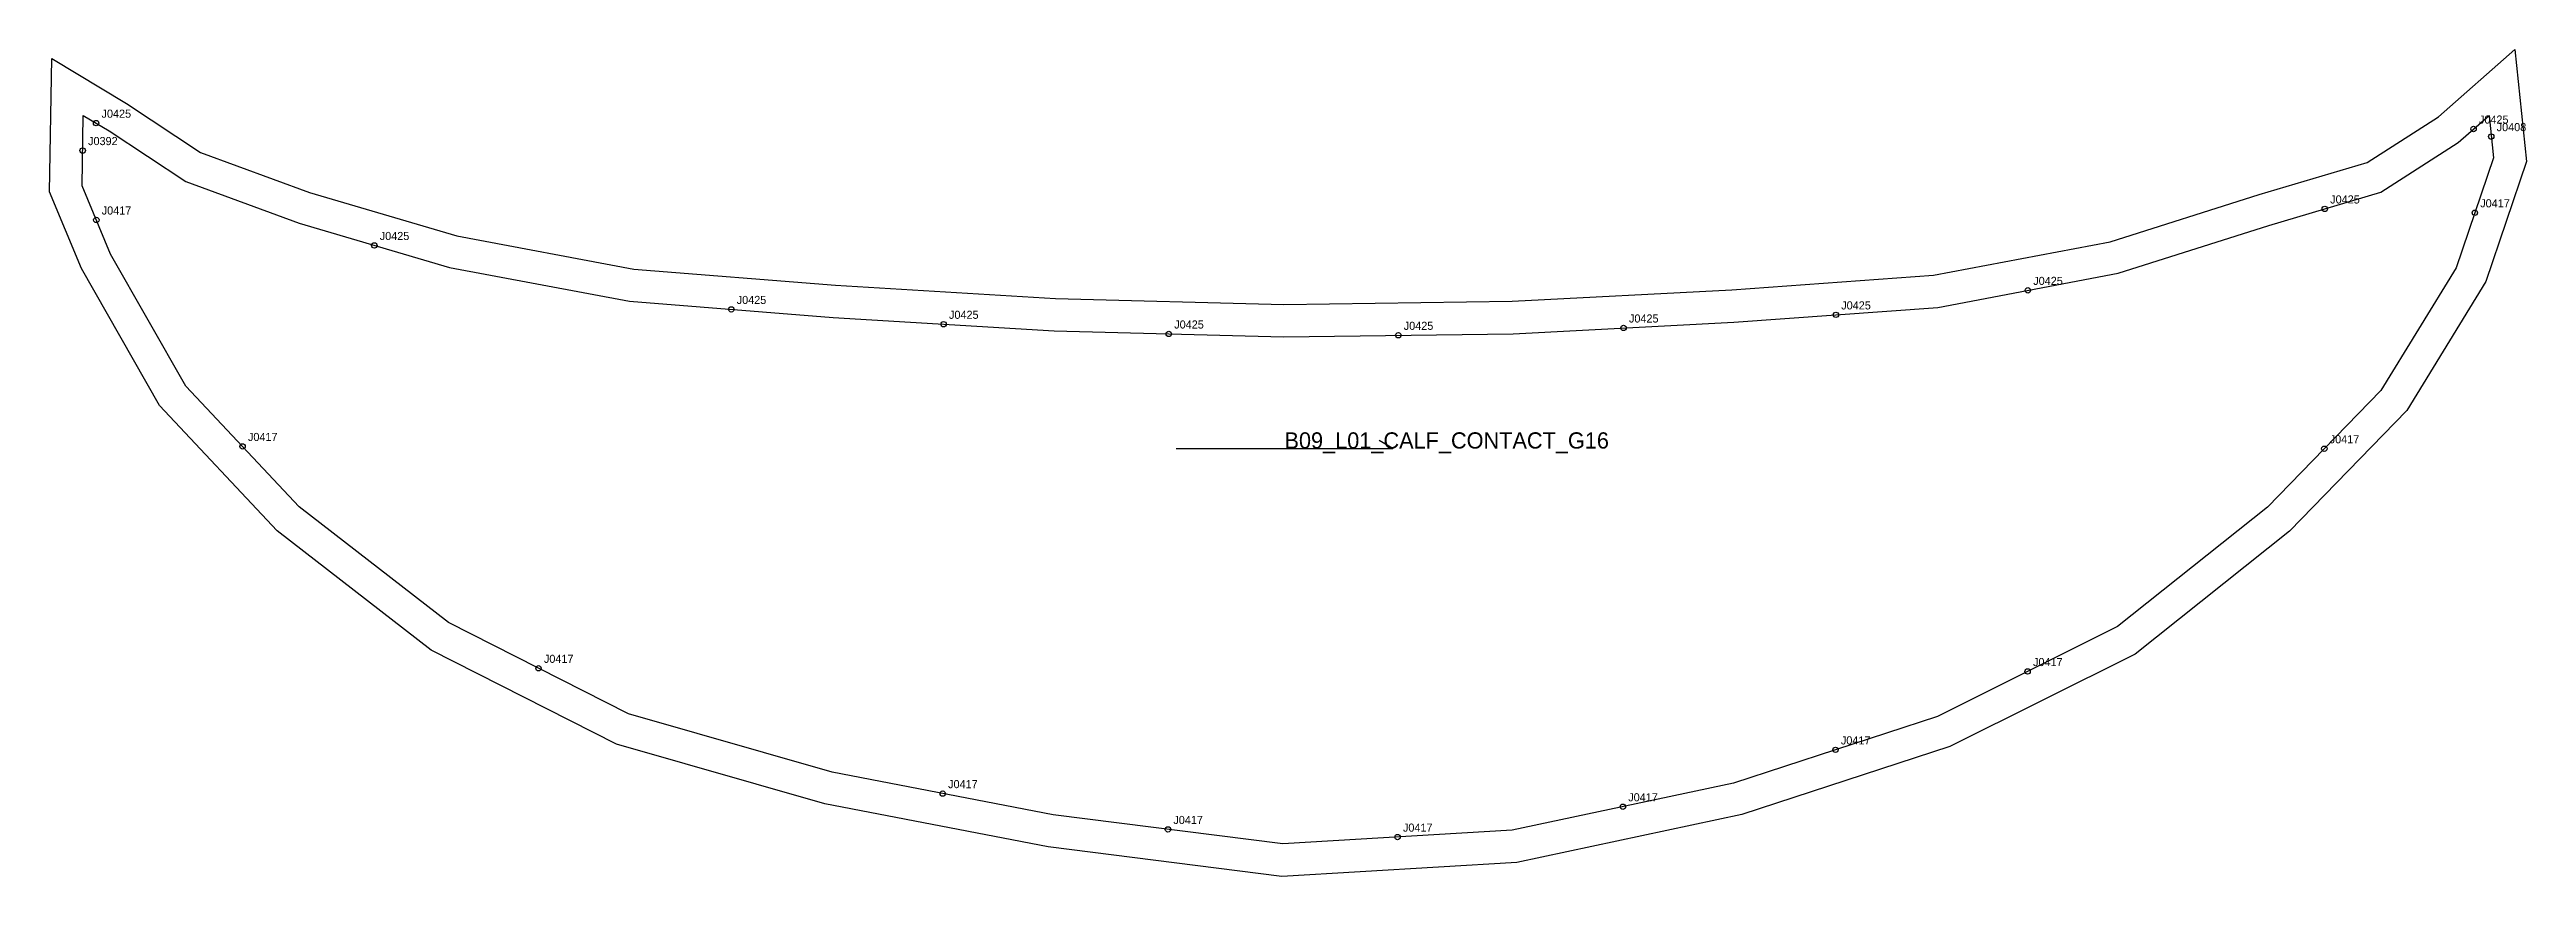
# Model space of a CAD drawing. Header units: millimetres. Extents: x -12 to 903, y -282 to 24.
import ezdxf

# ---------------------------------------------------------------- set-up
doc = ezdxf.new("R2010")
doc.units = ezdxf.units.MM
for name, color, linetype in [('CUT', 1, 'Continuous'), ('GRAIN', 3, 'Continuous'), ('LABEL', 7, 'Continuous'), ('NOTCH', 2, 'Continuous'), ('SEW', 5, 'Continuous')]:
    doc.layers.add(name, color=color, linetype=linetype)

msp = doc.modelspace()

# ---------------------------------------------------------------- linework, layer by layer
at = {"layer": 'CUT'}
msp.add_lwpolyline([(-11.66, 21.04), (15.94, 4.4), (43.41, -13.72), (83.67, -28.55), (138.2, -44.63), (203.55, -56.9), (278.14, -62.81), (359.49, -67.8), (443.92, -69.96), (528.33, -68.79), (609.65, -64.56), (684.15, -59.16), (749.44, -46.77), (804.63, -29.31), (844.46, -17.43), (870.86, -0.49), (899.14, 24.38), (903.41, -17.06), (888.36, -61.51), (859.15, -109.17), (815.79, -153.84), (758.74, -199.36), (690.25, -233.52), (613.29, -258.77), (530.03, -276.43), (443.14, -281.65), (356.75, -270.72), (274.17, -254.77), (197.17, -232.74), (128.64, -197.86), (71.74, -153.71), (28.25, -107.38), (-0.68, -56.68), (-12.46, -28.32), (-11.66, 21.04)], close=True, dxfattribs=at)
at = {"layer": 'GRAIN'}
for p, q in [((404.18, -123.29), (484.18, -123.29)), ((484.18, -123.29), (479.18, -120.29))]:
    msp.add_line(p, q, dxfattribs=at)
at = {"layer": 'NOTCH'}
for centre in [(4.77, -2.87), (883.85, -5.05), (890.4, -7.84), (-0.21, -13.01), (828.84, -34.61), (884.32, -36.04), (4.84, -38.7), (107.64, -48.13), (719.04, -64.75), (239.63, -71.8), (648.05, -73.81), (318.13, -77.29), (401.41, -80.88), (486.28, -81.37), (569.56, -78.66), (58.91, -122.5), (828.66, -123.35), (168.34, -204.6), (718.96, -205.79), (647.92, -234.78), (317.8, -250.97), (569.29, -255.84), (401.09, -264.23), (485.98, -267.06)]:
    msp.add_circle(centre, 1, dxfattribs=at)
at = {"layer": 'SEW'}
msp.add_lwpolyline([(0, 0), (9.53, -5.75), (37.96, -24.5), (79.89, -39.95), (135.39, -56.31), (201.97, -68.81), (277.3, -74.79), (358.97, -79.79), (443.85, -81.96), (528.72, -80.79), (610.39, -76.54), (685.71, -71.08), (752.38, -58.43), (808.16, -40.78), (849.52, -28.44), (878.1, -10.1), (889.59, 0), (891.21, -15.69), (877.42, -56.39), (849.62, -101.77), (807.71, -144.93), (752.25, -189.19), (685.68, -222.39), (610.17, -247.17), (528.42, -264.51), (443.54, -269.61), (358.64, -258.86), (276.96, -243.09), (201.58, -221.52), (135.09, -187.68), (79.84, -144.81), (37.97, -100.2), (10.11, -51.39), (-0.42, -26.02)], close=True, dxfattribs=at)

# ---------------------------------------------------------------- texts
at = {"layer": 'LABEL'}
for s, height, p in [('J0425', 3, (6.77, -0.87)), ('J0392', 3, (1.79, -11.01)), ('J0425', 3, (885.85, -3.05)), ('J0408', 3, (892.4, -5.84)), ('J0417', 3, (6.84, -36.7)), ('J0425', 3, (830.84, -32.61)), ('J0417', 3, (886.32, -34.04)), ('J0425', 3, (109.64, -46.13)), ('J0425', 3, (721.04, -62.75)), ('J0425', 3, (241.63, -69.8)), ('J0425', 3, (320.13, -75.29)), ('J0425', 3, (650.05, -71.81)), ('J0425', 3, (403.41, -78.88)), ('J0425', 3, (488.28, -79.37)), ('J0425', 3, (571.56, -76.66)), ('J0417', 3, (60.91, -120.5)), ('B09_L01_CALF_CONTACT_G16', 6, (444.18, -123.29)), ('J0417', 3, (830.66, -121.35)), ('J0417', 3, (170.34, -202.6)), ('J0417', 3, (720.96, -203.79)), ('J0417', 3, (649.92, -232.78)), ('J0417', 3, (319.8, -248.97)), ('J0417', 3, (571.29, -253.84)), ('J0417', 3, (403.09, -262.23)), ('J0417', 3, (487.98, -265.06))]:
    msp.add_text(s, height=height, dxfattribs=at).set_placement(p)

doc.saveas('drawing.dxf')
